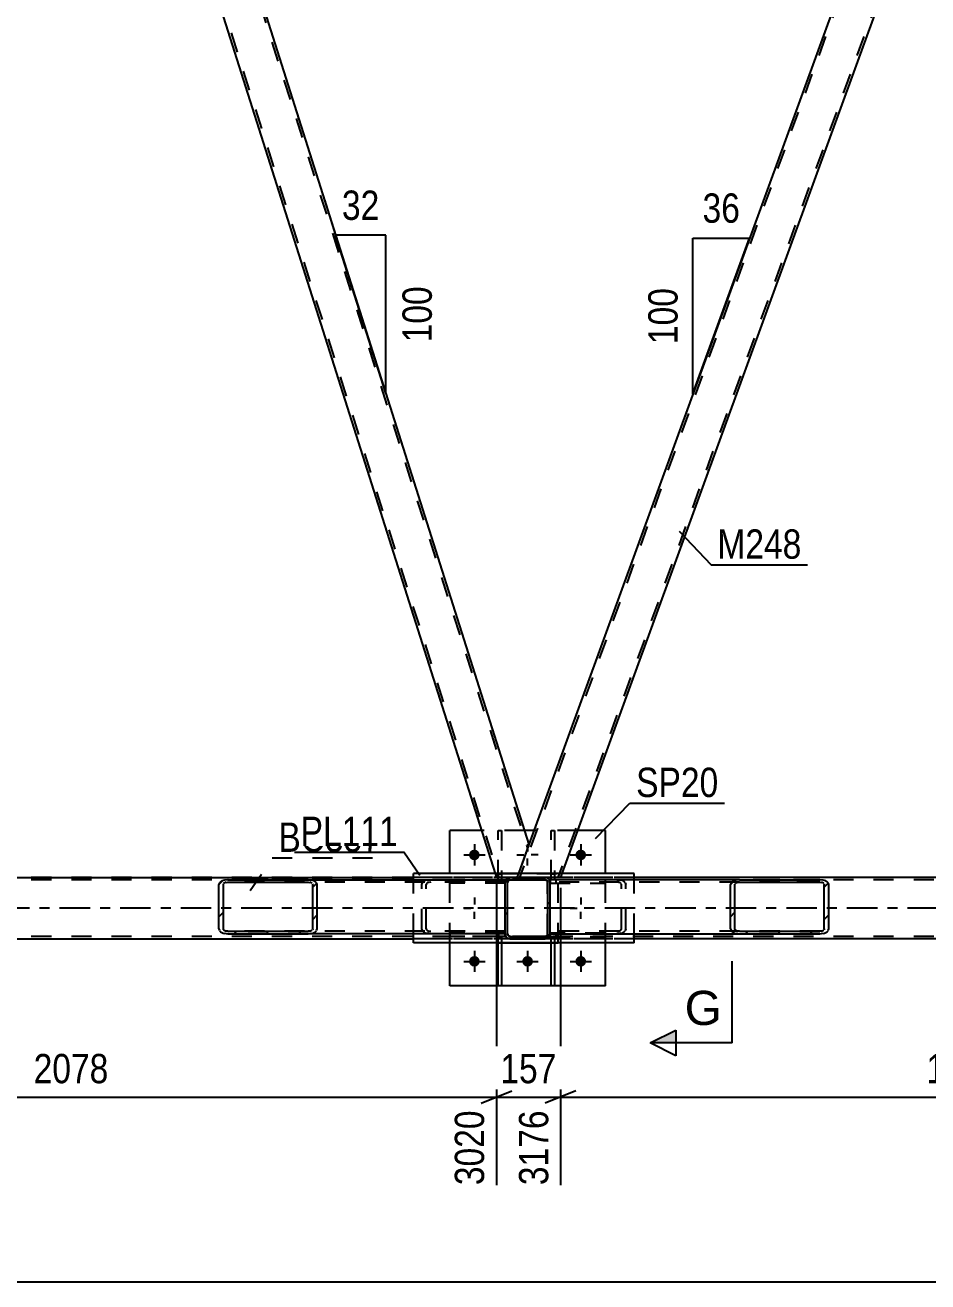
# Model space of a CAD drawing. Header units: millimetres. Extents: x -853 to 336, y -866 to -25.
# Drawn here: x -743.4 to -655.1, y -441.8 to -319 of the extents above; entities that cross this region are included whole.
import ezdxf

# ---------------------------------------------------------------- set-up
doc = ezdxf.new("R2010")
doc.units = ezdxf.units.MM
doc.linetypes.add('DXK_LINE_DOT2', pattern=[3.9198, 1.9599, -1.9599])
doc.linetypes.add('DXK_LINE_DOT3', pattern=[5.9187, 2.979, -0.9799, 0.9799, -0.9799])
doc.styles.add('Arial', font='ARIAL.TTF', dxfattribs={"height": 0.2})
doc.styles.add('Arial Narrow', font='ARIALN.TTF', dxfattribs={"height": 0.2})

# ---------------------------------------------------------------- blocks, each defined once
blk = doc.blocks.new('Part-570393679-12271 - 12244')
at = {"color": 7, "linetype": 'DXK_LINE_DOT2'}
for p, q in [((-121.46, -402.55), (-796.39, -402.55)), ((-121.46, -402.31), (-788.39, -402.31)), ((-683.84, -402.31), (-705.39, -402.31)), ((-121.46, -408.07), (-796.39, -408.07)), ((-121.46, -408.31), (-705.39, -408.31)), ((-683.84, -408.31), (-705.39, -408.31))]:
    blk.add_line(p, q, dxfattribs=at)
at = {"color": 2, "linetype": 'Continuous'}
for p, q in [((-768.98, -402.31), (-705.39, -402.31)), ((-620.26, -402.31), (-683.84, -402.31)), ((-768.98, -408.31), (-705.39, -408.31)), ((-620.26, -408.31), (-683.84, -408.31))]:
    blk.add_line(p, q, dxfattribs=at)
at = {"color": 7, "linetype": 'DXK_LINE_DOT3'}
blk.add_line((-121.46, -405.31), (-796.39, -405.31), dxfattribs=at)
blk = doc.blocks.new('Part-570393679-12626 - 12244')
at = {"color": 7, "linetype": 'DXK_LINE_DOT2'}
for p, q in [((-691.93, -402.56), (-691.93, -397.71)), ((-691.93, -397.71), (-691.61, -397.71)), ((-691.61, -397.71), (-691.61, -402.56)), ((-691.93, -401.96), (-691.61, -401.96)), ((-691.61, -402.56), (-691.93, -402.56))]:
    blk.add_line(p, q, dxfattribs=at)
blk = doc.blocks.new('Part-570393679-12556 - 12244')
at = {"color": 7, "linetype": 'DXK_LINE_DOT2'}
for p, q in [((-697.13, -408.71), (-697.13, -408.08)), ((-697.13, -408.08), (-696.81, -408.08)), ((-697.13, -408.68), (-696.81, -408.68)), ((-696.81, -408.08), (-696.81, -408.71))]:
    blk.add_line(p, q, dxfattribs=at)
at = {"color": 2, "linetype": 'Continuous'}
for p, q in [((-697.13, -412.91), (-697.13, -408.71)), ((-696.81, -408.71), (-696.81, -412.91)), ((-696.81, -412.91), (-697.13, -412.91))]:
    blk.add_line(p, q, dxfattribs=at)
blk = doc.blocks.new('Part-570393679-12625 - 12244')
at = {"color": 7, "linetype": 'DXK_LINE_DOT2'}
for p, q in [((-697.13, -402.56), (-697.13, -397.71)), ((-697.13, -397.71), (-696.81, -397.71)), ((-696.81, -397.71), (-696.81, -402.56)), ((-697.13, -401.96), (-696.81, -401.96)), ((-696.81, -402.56), (-697.13, -402.56))]:
    blk.add_line(p, q, dxfattribs=at)
blk = doc.blocks.new('Bolt-570393679-12631 - 12244')
at = {"linetype": 'Continuous'}
for points in [[(-698.93, -400.11, -1), (-699.97, -400.11, -1)], [(-688.53, -400.11, -1), (-689.57, -400.11, -1)], [(-698.93, -410.51, -1), (-699.97, -410.51, -1)], [(-693.73, -410.51, -1), (-694.77, -410.51, -1)], [(-688.53, -410.51, -1), (-689.57, -410.51, -1)]]:
    blk.add_hatch(color=1, dxfattribs=at).paths.add_polyline_path(points)
at = {"color": 1, "linetype": 'Continuous'}
for p, q in [((-699.45, -399.07), (-699.45, -401.15)), ((-694.25, -399.07), (-694.25, -399.77)), ((-689.05, -399.07), (-689.05, -401.15)), ((-700.49, -400.11), (-698.41, -400.11)), ((-695.29, -400.11), (-694.6, -400.11)), ((-693.21, -400.11), (-693.91, -400.11)), ((-690.09, -400.11), (-688.01, -400.11)), ((-694.25, -401.15), (-694.25, -400.46)), ((-699.45, -404.27), (-699.45, -404.97)), ((-689.05, -404.27), (-689.05, -404.97)), ((-700.49, -405.31), (-699.8, -405.31)), ((-699.45, -406.35), (-699.45, -405.66)), ((-698.41, -405.31), (-699.11, -405.31)), ((-690.09, -405.31), (-689.4, -405.31)), ((-689.05, -406.35), (-689.05, -405.66)), ((-688.01, -405.31), (-688.71, -405.31)), ((-699.45, -409.47), (-699.45, -411.55)), ((-694.25, -409.47), (-694.25, -411.55)), ((-689.05, -409.47), (-689.05, -411.55)), ((-700.49, -410.51), (-698.41, -410.51)), ((-695.29, -410.51), (-693.21, -410.51)), ((-690.09, -410.51), (-688.01, -410.51))]:
    blk.add_line(p, q, dxfattribs=at)
blk = doc.blocks.new('Part-570393679-12636 - 12244')
at = {"color": 7, "linetype": 'DXK_LINE_DOT2'}
for p, q in [((-691.93, -408.71), (-691.93, -408.08)), ((-691.93, -408.08), (-691.61, -408.08)), ((-691.93, -408.68), (-691.61, -408.68)), ((-691.61, -408.08), (-691.61, -408.71))]:
    blk.add_line(p, q, dxfattribs=at)
at = {"color": 2, "linetype": 'Continuous'}
for p, q in [((-691.93, -412.91), (-691.93, -408.71)), ((-691.61, -408.71), (-691.61, -412.91)), ((-691.61, -412.91), (-691.93, -412.91))]:
    blk.add_line(p, q, dxfattribs=at)
blk = doc.blocks.new('Part-570393679-12656 - 12244')
at = {"linetype": 'Continuous'}
h = blk.add_hatch(dxfattribs=at)
h.set_pattern_fill('', scale=0.7, style=0, pattern_type=0)
h.set_pattern_definition([(45, (-724.419, -403.0093), (-1.57154, 1.57154), [])])
h.paths.add_polyline_path([(-724.35, -402.83), (-724.42, -403.01), (-724.42, -407.33), (-724.35, -407.51), (-724.16, -407.67), (-723.88, -407.77), (-723.55, -407.81), (-715.68, -407.81), (-715.35, -407.77), (-715.07, -407.67), (-714.88, -407.51), (-714.81, -407.33), (-714.81, -403.01), (-714.88, -402.83), (-715.07, -402.67), (-715.35, -402.57), (-715.68, -402.53), (-723.55, -402.53), (-723.88, -402.57), (-724.16, -402.67)])
h.paths.add_polyline_path([(-723.71, -402.79), (-723.55, -402.77), (-715.68, -402.77), (-715.52, -402.79), (-715.38, -402.84), (-715.28, -402.92), (-715.25, -403.01), (-715.25, -407.33), (-715.28, -407.42), (-715.38, -407.5), (-715.52, -407.55), (-715.68, -407.57), (-723.55, -407.57), (-723.71, -407.55), (-723.85, -407.5), (-723.95, -407.42), (-723.98, -407.33), (-723.98, -403.01), (-723.95, -402.92), (-723.85, -402.84)])
at = {"color": 2, "linetype": 'Continuous'}
for p, q in [((-723.55, -402.53), (-723.88, -402.57)), ((-723.71, -402.79), (-723.55, -402.77)), ((-723.55, -402.53), (-715.68, -402.53)), ((-723.55, -402.77), (-715.68, -402.77)), ((-715.68, -402.53), (-696.44, -402.53)), ((-715.35, -402.57), (-715.68, -402.53)), ((-715.68, -402.77), (-715.52, -402.79)), ((-696.44, -402.53), (-696.44, -402.57)), ((-696.44, -402.57), (-696.44, -402.79)), ((-724.35, -402.83), (-724.42, -403.01)), ((-724.42, -407.33), (-724.42, -403.01)), ((-723.98, -403.01), (-723.95, -402.92)), ((-723.98, -407.33), (-723.98, -403.01)), ((-715.28, -402.92), (-715.25, -403.01)), ((-715.25, -407.33), (-715.25, -403.01)), ((-714.81, -403.01), (-714.88, -402.83)), ((-714.81, -407.33), (-714.81, -403.01)), ((-724.42, -407.33), (-724.35, -407.51)), ((-723.95, -407.42), (-723.98, -407.33)), ((-723.55, -407.57), (-723.71, -407.55)), ((-723.55, -407.57), (-715.68, -407.57)), ((-715.52, -407.55), (-715.68, -407.57)), ((-715.25, -407.33), (-715.28, -407.42)), ((-714.88, -407.51), (-714.81, -407.33)), ((-723.88, -407.77), (-723.55, -407.81)), ((-723.55, -407.81), (-715.68, -407.81)), ((-715.68, -407.81), (-715.35, -407.77)), ((-696.44, -407.81), (-715.68, -407.81))]:
    blk.add_line(p, q, dxfattribs=at)
at = {"color": 7, "linetype": 'DXK_LINE_DOT2'}
for p, q in [((-715.68, -402.53), (-723.55, -402.53)), ((-696.44, -402.77), (-723.55, -402.77)), ((-704.05, -402.57), (-703.72, -402.53)), ((-703.72, -402.77), (-703.88, -402.79)), ((-696.44, -407.81), (-696.44, -402.79)), ((-704.59, -403.01), (-704.52, -402.83)), ((-704.59, -407.33), (-704.59, -403.01)), ((-704.12, -402.92), (-704.15, -403.01)), ((-704.15, -407.33), (-704.15, -403.01)), ((-696.44, -407.57), (-723.55, -407.57)), ((-704.52, -407.51), (-704.59, -407.33)), ((-704.15, -407.33), (-704.12, -407.42)), ((-703.88, -407.55), (-703.72, -407.57)), ((-715.68, -407.81), (-723.55, -407.81)), ((-703.72, -407.81), (-704.05, -407.77))]:
    blk.add_line(p, q, dxfattribs=at)
at = {"color": 2, "linetype": 'Continuous'}
for centre, radius, start, end in [((-723.74, -403.37), 0.817, 99.5182, 138.0639), ((-723.65, -403.19), 0.409, 99.5182, 138.0639), ((-715.59, -403.19), 0.409, 41.9363, 80.4819), ((-715.49, -403.37), 0.817, 41.9363, 80.4819), ((-723.74, -406.97), 0.817, 221.9363, 260.4819), ((-723.65, -407.15), 0.409, 221.9363, 260.4819), ((-715.59, -407.15), 0.409, 279.5182, 318.0639), ((-715.49, -406.97), 0.817, 279.5182, 318.0639)]:
    blk.add_arc(centre, radius, start, end, dxfattribs=at)
at = {"color": 7, "linetype": 'DXK_LINE_DOT2'}
for centre, radius, start, end in [((-703.92, -403.37), 0.817, 99.5182, 138.0639), ((-703.82, -403.19), 0.409, 99.5182, 138.0639), ((-703.92, -406.97), 0.817, 221.9363, 260.4819), ((-703.82, -407.15), 0.409, 221.9363, 260.4819)]:
    blk.add_arc(centre, radius, start, end, dxfattribs=at)
blk = doc.blocks.new('Part-570393679-12698 - 12244')
at = {"linetype": 'Continuous'}
h = blk.add_hatch(dxfattribs=at)
h.set_pattern_fill('', scale=0.7, style=0, pattern_type=0)
h.set_pattern_definition([(45, (-696.4419, -402.7942), (-1.57154, 1.57154), [])])
h.paths.add_polyline_path([(-696.41, -402.61), (-696.44, -402.79), (-696.44, -407.83), (-696.41, -408.02), (-696.3, -408.17), (-696.15, -408.28), (-695.96, -408.31), (-692.52, -408.31), (-692.34, -408.28), (-692.18, -408.17), (-692.08, -408.02), (-692.04, -407.83), (-692.04, -402.79), (-692.08, -402.61), (-692.18, -402.45), (-692.34, -402.35), (-692.52, -402.31), (-695.96, -402.31), (-696.15, -402.35), (-696.3, -402.45)])
h.paths.add_polyline_path([(-696.05, -402.57), (-695.96, -402.55), (-692.52, -402.55), (-692.43, -402.57), (-692.35, -402.62), (-692.3, -402.7), (-692.28, -402.79), (-692.28, -407.83), (-692.3, -407.93), (-692.35, -408), (-692.43, -408.06), (-692.52, -408.07), (-695.96, -408.07), (-696.05, -408.06), (-696.13, -408), (-696.18, -407.93), (-696.2, -407.83), (-696.2, -402.79), (-696.18, -402.7), (-696.13, -402.62)])
at = {"color": 7, "linetype": 'DXK_LINE_DOT2'}
for p, q in [((-696.44, -402.79), (-696.41, -402.61)), ((-696.44, -407.83), (-696.44, -402.79)), ((-696.18, -402.7), (-696.2, -402.79)), ((-696.2, -407.83), (-696.2, -402.79)), ((-696.13, -402.62), (-696.18, -402.7)), ((-696.15, -402.35), (-695.96, -402.31)), ((-696.05, -402.57), (-696.13, -402.62)), ((-695.96, -402.55), (-696.05, -402.57)), ((-695.96, -402.31), (-692.52, -402.31)), ((-692.52, -402.55), (-695.96, -402.55)), ((-692.52, -402.31), (-692.34, -402.35)), ((-692.43, -402.57), (-692.52, -402.55)), ((-692.35, -402.62), (-692.43, -402.57)), ((-692.3, -402.7), (-692.35, -402.62)), ((-692.28, -402.79), (-692.3, -402.7)), ((-692.28, -407.83), (-692.28, -402.79)), ((-692.08, -402.61), (-692.04, -402.79)), ((-692.04, -407.83), (-692.04, -402.79)), ((-696.41, -408.02), (-696.44, -407.83)), ((-696.2, -407.83), (-696.18, -407.93)), ((-696.18, -407.93), (-696.13, -408)), ((-695.96, -408.31), (-696.15, -408.28)), ((-696.13, -408), (-696.05, -408.06)), ((-696.05, -408.06), (-695.96, -408.07)), ((-695.96, -408.07), (-692.52, -408.07)), ((-695.96, -408.31), (-692.52, -408.31)), ((-692.52, -408.07), (-692.43, -408.06)), ((-692.34, -408.28), (-692.52, -408.31)), ((-692.43, -408.06), (-692.35, -408)), ((-692.35, -408), (-692.3, -407.93)), ((-692.3, -407.93), (-692.28, -407.83)), ((-692.04, -407.83), (-692.08, -408.02))]:
    blk.add_line(p, q, dxfattribs=at)
at = {"color": 2, "linetype": 'Continuous'}
for p, q in [((-696.41, -402.61), (-696.44, -402.79)), ((-696.44, -407.83), (-696.44, -402.79)), ((-696.2, -402.79), (-696.18, -402.7)), ((-696.2, -407.83), (-696.2, -402.79)), ((-696.18, -402.7), (-696.13, -402.62)), ((-695.96, -402.31), (-696.15, -402.35)), ((-696.13, -402.62), (-696.05, -402.57)), ((-696.05, -402.57), (-695.96, -402.55)), ((-695.96, -402.31), (-692.52, -402.31)), ((-695.96, -402.55), (-692.52, -402.55)), ((-692.34, -402.35), (-692.52, -402.31)), ((-692.52, -402.55), (-692.43, -402.57)), ((-692.43, -402.57), (-692.35, -402.62)), ((-692.35, -402.62), (-692.3, -402.7)), ((-692.3, -402.7), (-692.28, -402.79)), ((-692.28, -407.83), (-692.28, -402.79)), ((-692.04, -402.79), (-692.08, -402.61)), ((-692.04, -407.83), (-692.04, -402.79)), ((-696.44, -407.83), (-696.41, -408.02)), ((-696.18, -407.93), (-696.2, -407.83)), ((-696.13, -408), (-696.18, -407.93)), ((-696.15, -408.28), (-695.96, -408.31)), ((-696.05, -408.06), (-696.13, -408)), ((-695.96, -408.07), (-696.05, -408.06)), ((-695.96, -408.07), (-692.52, -408.07)), ((-695.96, -408.31), (-692.52, -408.31)), ((-692.43, -408.06), (-692.52, -408.07)), ((-692.52, -408.31), (-692.34, -408.28)), ((-692.35, -408), (-692.43, -408.06)), ((-692.3, -407.93), (-692.35, -408)), ((-692.28, -407.83), (-692.3, -407.93)), ((-692.08, -408.02), (-692.04, -407.83))]:
    blk.add_line(p, q, dxfattribs=at)
at = {"color": 7, "linetype": 'DXK_LINE_DOT2'}
for centre, start, end in [((-695.96, -402.79), 112.5001, 157.5001), ((-692.52, -402.79), 22.5001, 67.5001), ((-695.96, -407.83), 202.5001, 247.5001), ((-692.52, -407.83), 292.5001, 337.5001)]:
    blk.add_arc(centre, 0.48, start, end, dxfattribs=at)
at = {"color": 2, "linetype": 'Continuous'}
for centre, start, end in [((-695.96, -402.79), 112.5001, 157.5001), ((-692.52, -402.79), 22.5001, 67.5001), ((-695.96, -407.83), 202.5001, 247.5001), ((-692.52, -407.83), 292.5001, 337.5001)]:
    blk.add_arc(centre, 0.48, start, end, dxfattribs=at)
blk = doc.blocks.new('Part-570393679-12718 - 12244')
at = {"color": 7, "linetype": 'DXK_LINE_DOT2'}
for p, q in [((-736.86, -283.31), (-780.17, -402.31)), ((-733.11, -283.31), (-776.42, -402.31)), ((-737.11, -283.31), (-737.26, -283.71)), ((-732.85, -283.31), (-737.11, -283.31)), ((-737.11, -283.31), (-737.07, -283.31)), ((-732.85, -283.31), (-734.02, -286.52)), ((-780.28, -401.91), (-780.42, -402.31)), ((-780.42, -402.31), (-776.17, -402.31)), ((-776.02, -401.91), (-776.17, -402.31))]:
    blk.add_line(p, q, dxfattribs=at)
at = {"color": 2, "linetype": 'Continuous'}
for p, q in [((-737.26, -283.71), (-780.28, -401.91)), ((-734.02, -286.52), (-776.02, -401.91))]:
    blk.add_line(p, q, dxfattribs=at)
blk = doc.blocks.new('Part-570393679-12843 - 12244')
at = {"linetype": 'Continuous'}
h = blk.add_hatch(dxfattribs=at)
h.set_pattern_fill('', scale=0.7, style=0, pattern_type=0)
h.set_pattern_definition([(45, (-674.4228, -403.0093), (-1.57154, 1.57154), [])])
h.paths.add_polyline_path([(-674.36, -402.83), (-674.42, -403.01), (-674.42, -407.33), (-674.36, -407.51), (-674.17, -407.67), (-673.88, -407.77), (-673.55, -407.81), (-665.69, -407.81), (-665.35, -407.77), (-665.07, -407.67), (-664.88, -407.51), (-664.81, -407.33), (-664.81, -403.01), (-664.88, -402.83), (-665.07, -402.67), (-665.35, -402.57), (-665.69, -402.53), (-673.55, -402.53), (-673.88, -402.57), (-674.17, -402.67)])
h.paths.add_polyline_path([(-673.72, -402.79), (-673.55, -402.77), (-665.69, -402.77), (-665.52, -402.79), (-665.38, -402.84), (-665.28, -402.92), (-665.25, -403.01), (-665.25, -407.33), (-665.28, -407.42), (-665.38, -407.5), (-665.52, -407.55), (-665.69, -407.57), (-673.55, -407.57), (-673.72, -407.55), (-673.86, -407.5), (-673.95, -407.42), (-673.99, -407.33), (-673.99, -403.01), (-673.95, -402.92), (-673.86, -402.84)])
at = {"color": 2, "linetype": 'Continuous'}
for p, q in [((-692.04, -402.79), (-692.04, -402.53)), ((-673.55, -402.53), (-692.04, -402.53)), ((-673.55, -402.53), (-673.88, -402.57)), ((-673.72, -402.79), (-673.55, -402.77)), ((-673.55, -402.53), (-665.69, -402.53)), ((-673.55, -402.77), (-665.69, -402.77)), ((-665.35, -402.57), (-665.69, -402.53)), ((-665.69, -402.77), (-665.52, -402.79)), ((-674.36, -402.83), (-674.42, -403.01)), ((-674.42, -407.33), (-674.42, -403.01)), ((-673.99, -403.01), (-673.95, -402.92)), ((-673.99, -407.33), (-673.99, -403.01)), ((-665.28, -402.92), (-665.25, -403.01)), ((-665.25, -407.33), (-665.25, -403.01)), ((-664.81, -403.01), (-664.88, -402.83)), ((-664.81, -407.33), (-664.81, -403.01)), ((-674.42, -407.33), (-674.36, -407.51)), ((-673.95, -407.42), (-673.99, -407.33)), ((-673.55, -407.57), (-673.72, -407.55)), ((-673.55, -407.57), (-665.69, -407.57)), ((-665.52, -407.55), (-665.69, -407.57)), ((-665.25, -407.33), (-665.28, -407.42)), ((-664.88, -407.51), (-664.81, -407.33)), ((-692.04, -407.81), (-673.55, -407.81)), ((-673.88, -407.77), (-673.55, -407.81)), ((-673.55, -407.81), (-665.69, -407.81)), ((-665.69, -407.81), (-665.35, -407.77))]:
    blk.add_line(p, q, dxfattribs=at)
at = {"color": 7, "linetype": 'DXK_LINE_DOT2'}
for p, q in [((-665.69, -402.77), (-692.04, -402.77)), ((-692.04, -407.81), (-692.04, -402.79)), ((-685.52, -402.53), (-685.18, -402.57)), ((-685.35, -402.79), (-685.52, -402.77)), ((-665.69, -402.53), (-673.55, -402.53)), ((-685.08, -403.01), (-685.11, -402.92)), ((-685.08, -407.33), (-685.08, -403.01)), ((-684.71, -402.83), (-684.64, -403.01)), ((-684.64, -407.33), (-684.64, -403.01)), ((-665.69, -407.57), (-692.04, -407.57)), ((-685.52, -407.57), (-685.35, -407.55)), ((-685.11, -407.42), (-685.08, -407.33)), ((-684.64, -407.33), (-684.71, -407.51)), ((-685.18, -407.77), (-685.52, -407.81)), ((-665.69, -407.81), (-673.55, -407.81))]:
    blk.add_line(p, q, dxfattribs=at)
for centre, radius, start, end in [((-685.42, -403.19), 0.409, 41.9363, 80.4819), ((-685.32, -403.37), 0.817, 41.9363, 80.4819), ((-685.42, -407.15), 0.409, 279.5182, 318.0639), ((-685.32, -406.97), 0.817, 279.5182, 318.0639)]:
    blk.add_arc(centre, radius, start, end, dxfattribs=at)
at = {"color": 2, "linetype": 'Continuous'}
for centre, radius, start, end in [((-673.75, -403.37), 0.817, 99.5182, 138.0639), ((-673.65, -403.19), 0.409, 99.5182, 138.0639), ((-665.59, -403.19), 0.409, 41.9363, 80.4819), ((-665.49, -403.37), 0.817, 41.9363, 80.4819), ((-673.75, -406.97), 0.817, 221.9363, 260.4819), ((-673.65, -407.15), 0.409, 221.9363, 260.4819), ((-665.59, -407.15), 0.409, 279.5182, 318.0639), ((-665.49, -406.97), 0.817, 279.5182, 318.0639)]:
    blk.add_arc(centre, radius, start, end, dxfattribs=at)
blk = doc.blocks.new('Part-570393679-12875 - 12244')
at = {"color": 7, "linetype": 'DXK_LINE_DOT2'}
for p, q in [((-686.65, -402.55), (-692.05, -402.55)), ((-692.05, -402.55), (-692.05, -402.87)), ((-691.45, -402.87), (-691.45, -402.55)), ((-686.65, -402.87), (-686.65, -402.55)), ((-692.05, -402.87), (-686.65, -402.87))]:
    blk.add_line(p, q, dxfattribs=at)
blk = doc.blocks.new('Part-570393679-12784 - 12244')
at = {"color": 7, "linetype": 'DXK_LINE_DOT2'}
for p, q in [((-651.72, -283.31), (-695.03, -402.31)), ((-647.98, -283.31), (-691.29, -402.31)), ((-651.98, -283.31), (-652.12, -283.71)), ((-647.72, -283.31), (-651.98, -283.31)), ((-651.98, -283.31), (-651.94, -283.31)), ((-647.72, -283.31), (-648.89, -286.52)), ((-694.12, -399.1), (-695.29, -402.31)), ((-691.03, -402.31), (-695.29, -402.31)), ((-690.89, -401.91), (-691.03, -402.31))]:
    blk.add_line(p, q, dxfattribs=at)
at = {"color": 2, "linetype": 'Continuous'}
for p, q in [((-652.12, -283.71), (-694.12, -399.1)), ((-648.89, -286.52), (-690.89, -401.91))]:
    blk.add_line(p, q, dxfattribs=at)
blk = doc.blocks.new('Part-570393679-12828 - 12244')
at = {"color": 2, "linetype": 'Continuous'}
for p, q in [((-683.84, -401.91), (-705.39, -401.91)), ((-705.39, -402.53), (-705.39, -401.91)), ((-683.84, -402.53), (-683.84, -401.91)), ((-705.39, -408.71), (-705.39, -407.81)), ((-683.84, -408.71), (-705.39, -408.71)), ((-683.84, -408.71), (-683.84, -407.81))]:
    blk.add_line(p, q, dxfattribs=at)
at = {"color": 7, "linetype": 'DXK_LINE_DOT2'}
for p, q in [((-705.39, -407.81), (-705.39, -402.53)), ((-683.84, -407.81), (-683.84, -402.53))]:
    blk.add_line(p, q, dxfattribs=at)
blk = doc.blocks.new('Part-570393679-12836 - 12244')
at = {"color": 7, "linetype": 'DXK_LINE_DOT2'}
for p, q in [((-732.85, -283.31), (-733, -283.71)), ((-730.84, -283.31), (-732.85, -283.31)), ((-731.09, -283.31), (-694.26, -399.47)), ((-730.84, -283.31), (-730.71, -283.71)), ((-733.89, -286.15), (-697.05, -402.31)), ((-694.26, -399.47), (-694.39, -399.84)), ((-697.43, -401.91), (-697.3, -402.31)), ((-695.29, -402.31), (-697.3, -402.31)), ((-695.14, -401.91), (-695.29, -402.31))]:
    blk.add_line(p, q, dxfattribs=at)
at = {"color": 2, "linetype": 'Continuous'}
for p, q in [((-733, -283.71), (-734.02, -286.52)), ((-730.71, -283.71), (-694.12, -399.1)), ((-734.02, -286.52), (-697.43, -401.91)), ((-694.12, -399.1), (-695.14, -401.91))]:
    blk.add_line(p, q, dxfattribs=at)
blk = doc.blocks.new('Part-570393679-12876 - 12244')
at = {"color": 7, "linetype": 'DXK_LINE_DOT2'}
for p, q in [((-696.42, -402.61), (-696.45, -402.79)), ((-696.45, -402.79), (-696.42, -402.61)), ((-696.45, -407.83), (-696.45, -402.79)), ((-696.2, -402.7), (-696.21, -402.79)), ((-696.21, -407.83), (-696.21, -402.79)), ((-696.14, -402.62), (-696.2, -402.7)), ((-695.97, -402.31), (-696.16, -402.35)), ((-696.16, -402.35), (-695.97, -402.31)), ((-696.07, -402.57), (-696.14, -402.62)), ((-695.97, -402.55), (-696.07, -402.57)), ((-692.53, -402.31), (-695.97, -402.31)), ((-692.53, -402.55), (-695.97, -402.55)), ((-692.35, -402.35), (-692.53, -402.31)), ((-692.53, -402.31), (-692.35, -402.35)), ((-692.44, -402.57), (-692.53, -402.55)), ((-692.36, -402.62), (-692.44, -402.57)), ((-692.31, -402.7), (-692.36, -402.62)), ((-692.29, -402.79), (-692.31, -402.7)), ((-692.29, -407.83), (-692.29, -402.79)), ((-692.05, -402.79), (-692.09, -402.61)), ((-692.09, -402.61), (-692.05, -402.79)), ((-692.05, -407.83), (-692.05, -402.79)), ((-696.45, -407.83), (-696.42, -408.02)), ((-696.42, -408.02), (-696.45, -407.83)), ((-696.21, -407.83), (-696.2, -407.93)), ((-696.2, -407.93), (-696.14, -408)), ((-696.16, -408.28), (-695.97, -408.31)), ((-695.97, -408.31), (-696.16, -408.28)), ((-696.14, -408), (-696.07, -408.06)), ((-696.07, -408.06), (-695.97, -408.07)), ((-692.53, -408.07), (-695.97, -408.07)), ((-692.53, -408.31), (-695.97, -408.31)), ((-692.53, -408.07), (-692.44, -408.06)), ((-692.53, -408.31), (-692.35, -408.28)), ((-692.35, -408.28), (-692.53, -408.31)), ((-692.44, -408.06), (-692.36, -408)), ((-692.36, -408), (-692.31, -407.93)), ((-692.31, -407.93), (-692.29, -407.83)), ((-692.09, -408.02), (-692.05, -407.83)), ((-692.05, -407.83), (-692.09, -408.02))]:
    blk.add_line(p, q, dxfattribs=at)
at = {"color": 7, "linetype": 'DXK_LINE_DOT3'}
blk.add_line((-694.25, -405.31), (-694.25, -405.31), dxfattribs=at)
at = {"color": 7, "linetype": 'DXK_LINE_DOT2'}
for centre, start, end in [((-695.97, -402.79), 112.5001, 157.5001), ((-695.97, -402.79), 112.5001, 157.5001), ((-692.53, -402.79), 22.5001, 67.5001), ((-692.53, -402.79), 22.5001, 67.5001), ((-695.97, -407.83), 202.5001, 247.5001), ((-695.97, -407.83), 202.5001, 247.5001), ((-692.53, -407.83), 292.5001, 337.5001), ((-692.53, -407.83), 292.5001, 337.5001)]:
    blk.add_arc(centre, 0.48, start, end, dxfattribs=at)
blk = doc.blocks.new('Part-570393679-12918 - 12244')
at = {"color": 7, "linetype": 'DXK_LINE_DOT2'}
for p, q in [((-696.45, -407.75), (-701.85, -407.75)), ((-701.85, -407.75), (-701.85, -408.07)), ((-696.45, -408.07), (-701.85, -408.07)), ((-697.05, -408.07), (-697.05, -407.75)), ((-696.45, -408.07), (-696.45, -407.75))]:
    blk.add_line(p, q, dxfattribs=at)
blk = doc.blocks.new('Part-570393679-12920 - 12244')
at = {"color": 7, "linetype": 'DXK_LINE_DOT2'}
for p, q in [((-686.65, -407.75), (-692.05, -407.75)), ((-692.05, -407.75), (-692.05, -408.07)), ((-692.05, -408.07), (-686.65, -408.07)), ((-691.45, -408.07), (-691.45, -407.75)), ((-686.65, -408.07), (-686.65, -407.75))]:
    blk.add_line(p, q, dxfattribs=at)
blk = doc.blocks.new('Part-570393679-12923 - 12244')
at = {"color": 7, "linetype": 'DXK_LINE_DOT2'}
for p, q in [((-697.25, -408.71), (-697.25, -401.91)), ((-697.25, -401.91), (-691.25, -401.91)), ((-691.25, -408.71), (-691.25, -401.91))]:
    blk.add_line(p, q, dxfattribs=at)
at = {"color": 2, "linetype": 'Continuous'}
for p, q in [((-697.25, -408.71), (-697.25, -408.71)), ((-697.25, -408.71), (-691.25, -408.71)), ((-691.25, -408.71), (-691.25, -408.71))]:
    blk.add_line(p, q, dxfattribs=at)
blk = doc.blocks.new('Part-570393679-12978 - 12244')
at = {"color": 2, "linetype": 'Continuous'}
for p, q in [((-698.76, -397.71), (-701.85, -397.71)), ((-701.85, -401.91), (-701.85, -397.71)), ((-693.62, -397.71), (-694.56, -397.71)), ((-686.65, -397.71), (-689.36, -397.71)), ((-686.65, -401.91), (-686.65, -397.71)), ((-701.85, -412.91), (-701.85, -408.71)), ((-686.65, -412.91), (-686.65, -408.71)), ((-686.65, -412.91), (-701.85, -412.91))]:
    blk.add_line(p, q, dxfattribs=at)
at = {"color": 7, "linetype": 'DXK_LINE_DOT2'}
for p, q in [((-694.56, -397.71), (-698.76, -397.71)), ((-689.36, -397.71), (-693.62, -397.71)), ((-701.85, -408.71), (-701.85, -401.91)), ((-686.65, -408.71), (-686.65, -401.91))]:
    blk.add_line(p, q, dxfattribs=at)
blk = doc.blocks.new('Part-570393679-12979 - 12244')
at = {"color": 7, "linetype": 'DXK_LINE_DOT2'}
for p, q in [((-696.45, -402.55), (-701.85, -402.55)), ((-701.85, -402.55), (-701.85, -402.87)), ((-697.05, -402.87), (-697.05, -402.55)), ((-696.45, -402.87), (-696.45, -402.55)), ((-696.45, -402.87), (-701.85, -402.87))]:
    blk.add_line(p, q, dxfattribs=at)
blk = doc.blocks.new('AngleDimension-570393679-25716 - 12244')
at = {"color": 7, "linetype": 'Continuous'}
for p, q in [((-678.09, -339.83), (-672.55, -339.83)), ((-678.09, -355.06), (-672.55, -339.83)), ((-678.09, -355.06), (-678.09, -339.83)), ((-672.63, -340.05), (-672.55, -339.83))]:
    blk.add_line(p, q, dxfattribs=at)
at = {"color": 0}
for points in [[(-672.89, -338.93), (-672.89, -334.73), (-677.75, -334.73), (-677.75, -338.93)], [(-678.99, -344.1), (-683.19, -344.1), (-683.19, -350.79), (-678.99, -350.79)]]:
    blk.add_wipeout(points, dxfattribs=at)
at = {"color": 3, "style": 'Arial Narrow'}
blk.add_text('36', height=2.863, dxfattribs=at).set_placement((-677.15, -338.33))
blk.add_text('100', height=2.863, rotation=90.0002, dxfattribs=at).set_placement((-679.59, -350.19))
blk = doc.blocks.new('StraightDimension-570393679-13386 - 12244')
at = {"color": 7, "linetype": 'Continuous'}
blk.add_line((-809.29, -441.83), (-79.17, -441.83), dxfattribs=at)
blk = doc.blocks.new('StraightDimension-570393679-13052 - 12244')
at = {"color": 7, "linetype": 'Continuous'}
for p, q in [((-780.42, -403.31), (-780.42, -430.55)), ((-697.3, -403.31), (-697.3, -432.38)), ((-778.92, -423.17), (-781.92, -424.37)), ((-698.8, -424.37), (-695.8, -423.17)), ((-780.42, -423.77), (-697.3, -423.77))]:
    blk.add_line(p, q, dxfattribs=at)
at = {"color": 0}
blk.add_wipeout([(-734.61, -423.02), (-734.61, -418.82), (-743.12, -418.82), (-743.12, -423.02)], dxfattribs=at)
at = {"color": 3, "style": 'Arial Narrow'}
blk.add_text('2078', height=2.863, dxfattribs=at).set_placement((-742.52, -422.42))
at = {"color": 0, "linetype": 'Continuous'}
blk.add_wipeout([(-697.9, -424.47), (-702.1, -424.47), (-702.1, -432.98), (-697.9, -432.98)], dxfattribs=at)
at = {"color": 3, "linetype": 'Continuous', "style": 'Arial Narrow'}
blk.add_text('3020', height=2.863, rotation=90.0002, dxfattribs=at).set_placement((-698.5, -432.38))
blk = doc.blocks.new('StraightDimension-570393679-13068 - 12244')
at = {"color": 7, "linetype": 'Continuous'}
for p, q in [((-691.03, -403.31), (-691.03, -432.38)), ((-612.17, -403.31), (-612.17, -432.38)), ((-689.53, -423.17), (-692.53, -424.37)), ((-613.67, -424.37), (-610.67, -423.17)), ((-691.03, -423.77), (-612.17, -423.77))]:
    blk.add_line(p, q, dxfattribs=at)
at = {"color": 0}
blk.add_wipeout([(-647.34, -423.02), (-647.34, -418.82), (-655.86, -418.82), (-655.86, -423.02)], dxfattribs=at)
at = {"color": 3, "style": 'Arial Narrow'}
blk.add_text('1972', height=2.863, dxfattribs=at).set_placement((-655.26, -422.42))
at = {"color": 0, "linetype": 'Continuous'}
blk.add_wipeout([(-612.77, -424.47), (-616.97, -424.47), (-616.97, -432.98), (-612.77, -432.98)], dxfattribs=at)
at = {"color": 3, "linetype": 'Continuous', "style": 'Arial Narrow'}
blk.add_text('5148', height=2.863, rotation=90.0002, dxfattribs=at).set_placement((-613.37, -432.38))
blk = doc.blocks.new('StraightDimension-570393679-13086 - 12244')
at = {"color": 7, "linetype": 'Continuous'}
for p, q in [((-697.3, -403.31), (-697.3, -432.38)), ((-691.03, -403.31), (-691.03, -432.38)), ((-698.8, -424.37), (-695.8, -423.17)), ((-689.53, -423.17), (-692.53, -424.37)), ((-697.3, -423.77), (-691.03, -423.77))]:
    blk.add_line(p, q, dxfattribs=at)
at = {"color": 0}
blk.add_wipeout([(-690.83, -423.02), (-690.83, -418.82), (-697.51, -418.82), (-697.51, -423.02)], dxfattribs=at)
at = {"color": 0, "linetype": 'Continuous'}
blk.add_wipeout([(-691.63, -424.47), (-695.83, -424.47), (-695.83, -432.98), (-691.63, -432.98)], dxfattribs=at)
at = {"color": 3, "style": 'Arial Narrow'}
blk.add_text('157', height=2.863, dxfattribs=at).set_placement((-696.91, -422.42))
at = {"color": 3, "linetype": 'Continuous', "style": 'Arial Narrow'}
blk.add_text('3176', height=2.863, rotation=90.0002, dxfattribs=at).set_placement((-692.23, -432.38))
blk = doc.blocks.new('AngleDimension-570393679-25701 - 12244')
at = {"color": 7, "linetype": 'Continuous'}
for p, q in [((-714.11, -336.08), (-713.01, -339.55)), ((-708.11, -339.55), (-713.01, -339.55)), ((-708.11, -355), (-713.01, -339.55)), ((-708.11, -355), (-708.11, -339.55))]:
    blk.add_line(p, q, dxfattribs=at)
at = {"color": 0}
blk.add_wipeout([(-703.01, -343.93), (-707.21, -343.93), (-707.21, -350.62), (-703.01, -350.62)], dxfattribs=at)
at = {"color": 3, "style": 'Arial Narrow'}
blk.add_text('100', height=2.863, rotation=90.0002, dxfattribs=at).set_placement((-703.61, -350.02))
at = {"color": 0}
blk.add_wipeout([(-708.13, -338.65), (-708.13, -334.45), (-712.99, -334.45), (-712.99, -338.65)], dxfattribs=at)
at = {"color": 3, "style": 'Arial Narrow'}
blk.add_text('32', height=2.863, dxfattribs=at).set_placement((-712.39, -338.05))
blk = doc.blocks.new('Mark-570393679-12267 - 12244')
at = {"color": 0}
blk.add_wipeout([(-708.55, -399.81), (-708.55, -396.81), (-718.6, -396.81), (-718.6, -399.81)], dxfattribs=at)
blk.add_wipeout([(-708.55, -399.81), (-708.55, -396.81), (-718.6, -396.81), (-718.6, -399.81)], dxfattribs=at)
at = {"color": 30, "linetype": 'DXK_LINE_DOT2'}
for p, q in [((-721.35, -403.6), (-719.2, -400.41)), ((-719.2, -400.41), (-707.95, -400.41))]:
    blk.add_line(p, q, dxfattribs=at)
at = {"color": 3, "style": 'Arial Narrow'}
blk.add_text('BC357', height=2.863, dxfattribs=at).set_placement((-718.6, -399.81))
blk = doc.blocks.new('SectionMark-570393679-14593 - 12244')
at = {"linetype": 'Continuous'}
blk.add_hatch(color=6, dxfattribs=at).paths.add_polyline_path([(-679.77, -417.23), (-679.77, -418.48), (-682.27, -418.48)])
at = {"color": 6, "linetype": 'Continuous'}
for p, q in [((-674.27, -418.48), (-674.27, -410.48)), ((-682.27, -418.48), (-679.77, -417.23)), ((-679.77, -417.23), (-679.77, -419.73)), ((-674.27, -418.48), (-682.27, -418.48)), ((-679.77, -419.73), (-682.27, -418.48))]:
    blk.add_line(p, q, dxfattribs=at)
at = {"color": 0, "linetype": 'Continuous'}
blk.add_wipeout([(-675.27, -416.73), (-675.27, -413.23), (-678.9, -413.23), (-678.9, -416.73)], dxfattribs=at)
at = {"color": 3, "linetype": 'Continuous', "style": 'Arial'}
blk.add_text('G', height=3.34, dxfattribs=at).set_placement((-678.9, -416.73))
blk = doc.blocks.new('Mark-570393679-12780 - 12244')
at = {"color": 0}
blk.add_wipeout([(-667.48, -371.16), (-667.48, -368.16), (-675.7, -368.16), (-675.7, -371.16)], dxfattribs=at)
blk.add_wipeout([(-667.48, -371.16), (-667.48, -368.16), (-675.7, -368.16), (-675.7, -371.16)], dxfattribs=at)
at = {"color": 30, "linetype": 'Continuous'}
for p, q in [((-679.44, -368.48), (-676.3, -371.76)), ((-676.3, -371.76), (-666.88, -371.76))]:
    blk.add_line(p, q, dxfattribs=at)
at = {"color": 3, "style": 'Arial Narrow'}
blk.add_text('M248', height=2.863, dxfattribs=at).set_placement((-675.7, -371.16))
blk = doc.blocks.new('Mark-570393679-12824 - 12244')
at = {"color": 0}
blk.add_wipeout([(-706.93, -399.24), (-706.93, -396.24), (-716.43, -396.24), (-716.43, -399.24)], dxfattribs=at)
blk.add_wipeout([(-706.93, -399.24), (-706.93, -396.24), (-716.43, -396.24), (-716.43, -399.24)], dxfattribs=at)
at = {"color": 30, "linetype": 'Continuous'}
for p in [(-717.03, -399.84), (-704.77, -402.12)]:
    blk.add_line(p, (-706.33, -399.84), dxfattribs=at)
at = {"color": 3, "style": 'Arial Narrow'}
blk.add_text('PL111', height=2.863, dxfattribs=at).set_placement((-716.43, -399.24))
blk = doc.blocks.new('Mark-570393679-12974 - 12244')
at = {"color": 0}
blk.add_wipeout([(-675.6, -394.45), (-675.6, -391.45), (-683.64, -391.45), (-683.64, -394.45)], dxfattribs=at)
blk.add_wipeout([(-675.6, -394.45), (-675.6, -391.45), (-683.64, -391.45), (-683.64, -394.45)], dxfattribs=at)
at = {"color": 30, "linetype": 'Continuous'}
for p, q in [((-687.62, -398.52), (-684.24, -395.05)), ((-684.24, -395.05), (-675, -395.05))]:
    blk.add_line(p, q, dxfattribs=at)
at = {"color": 3, "style": 'Arial Narrow'}
blk.add_text('SP20', height=2.863, dxfattribs=at).set_placement((-683.64, -394.45))

msp = doc.modelspace()

# ---------------------------------------------------------------- block references
for name in ['Part-570393679-12718 - 12244', 'Part-570393679-12836 - 12244', 'Part-570393679-12784 - 12244', 'Part-570393679-12978 - 12244', 'Part-570393679-12625 - 12244', 'Part-570393679-12626 - 12244', 'Bolt-570393679-12631 - 12244', 'Part-570393679-12271 - 12244', 'Part-570393679-12656 - 12244', 'Part-570393679-12828 - 12244', 'Part-570393679-12979 - 12244', 'Part-570393679-12923 - 12244', 'Part-570393679-12876 - 12244', 'Part-570393679-12698 - 12244', 'Part-570393679-12875 - 12244', 'Part-570393679-12843 - 12244', 'Part-570393679-12918 - 12244', 'Part-570393679-12556 - 12244', 'Part-570393679-12920 - 12244', 'Part-570393679-12636 - 12244']:
    msp.add_blockref(name, (0, 0))

# ---------------------------------------------------------------- next in the draw order: block references
msp.add_blockref('AngleDimension-570393679-25716 - 12244', (0, 0))

# ---------------------------------------------------------------- next in the draw order: block references
msp.add_blockref('StraightDimension-570393679-13386 - 12244', (0, 0))

# ---------------------------------------------------------------- next in the draw order: block references
for name in ['AngleDimension-570393679-25701 - 12244', 'StraightDimension-570393679-13052 - 12244', 'StraightDimension-570393679-13068 - 12244']:
    msp.add_blockref(name, (0, 0))

# ---------------------------------------------------------------- next in the draw order: block references
for name in ['SectionMark-570393679-14593 - 12244', 'Mark-570393679-12267 - 12244', 'StraightDimension-570393679-13086 - 12244']:
    msp.add_blockref(name, (0, 0))

# ---------------------------------------------------------------- next in the draw order: block references
for name in ['Mark-570393679-12780 - 12244', 'Mark-570393679-12974 - 12244', 'Mark-570393679-12824 - 12244']:
    msp.add_blockref(name, (0, 0))

doc.saveas('drawing.dxf')
